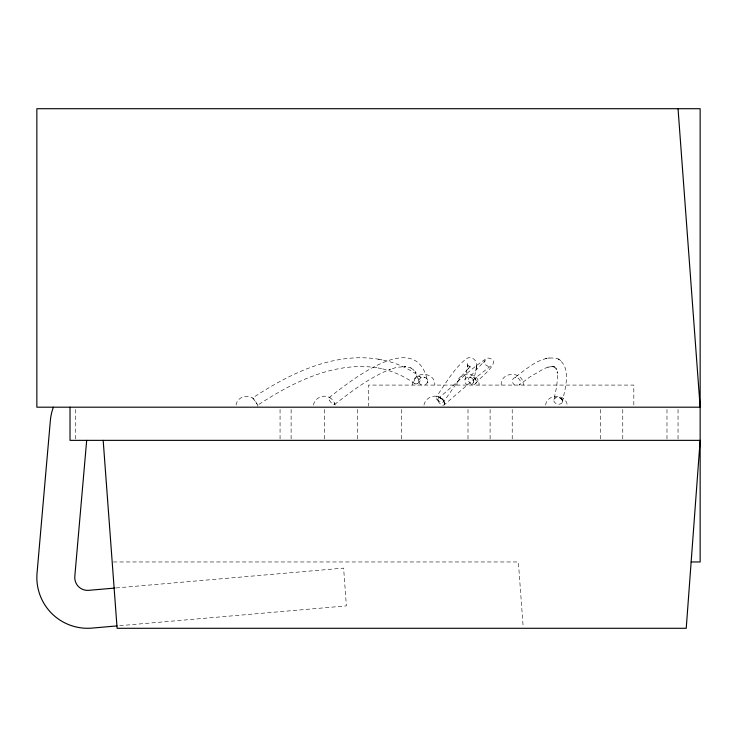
<?xml version="1.0" encoding="UTF-8"?>
<svg xmlns="http://www.w3.org/2000/svg" width="737" height="737" viewBox="0 0 737 737"><rect width="100%" height="100%" fill="white"/><g stroke="black" fill="none" stroke-linecap="round" stroke-linejoin="round"><path stroke-width="0.55" stroke-dasharray="3.69 2.76" d="M473.366 382.457L476.388 367.385M476.424 367.063C478.166 360.973 471.431 354.709 465.895 359.066C453.347 369.357 445.388 384.014 436.12 397.086M476.305 368.795L476.517 365.644M412.72 385.082C412.121 370.858 435.429 370.858 434.83 385.082M456.94 385.082C456.341 370.858 479.649 370.858 479.05 385.082M501.16 385.082C500.561 370.858 523.869 370.858 523.27 385.082M562.34 402.255C564.745 388.85 572.354 368.178 558.02 358.845C541.179 354.248 526.789 369.283 514.048 377.924M553.966 399.436A4.422 3.344 15.2 0 1 559.908 397.879A4.422 3.344 15.2 0 1 561.87 403.001A4.422 3.344 15.2 0 1 555.357 403.084A4.422 3.344 15.2 0 1 553.966 399.436L556.767 386.041L557.541 376.681L557.2 371.743L557.467 373.281L555.689 367.837L556.647 369.283L553.376 366.151L556.094 367.883L551.764 366.252L553.358 366.519L547.499 367.183L549.037 366.833L544.256 368.555L529.359 377.289L519.198 385.082A4.422 3.731 50.7 0 0 517.715 377.98A4.422 3.731 50.7 0 0 512.445 381.6A4.422 3.731 50.7 0 0 514.739 385.082M464.964 379.702L467.875 365.045L467.663 368.168L467.369 363.728L468.704 366.031L468.198 365.69L469.681 366.409L469.027 366.326L471.643 366.013L468.115 368.537L469.248 367.468L461.859 375.833L443.545 401.895M236.052 405.037C237.646 394.553 253.233 393.208 256.402 403.084M313.437 405.037C314.662 397.685 324.031 393.641 330.185 397.879M423.987 405.037C425.175 398.035 433.752 393.927 439.943 397.4M545.592 405.037C547.278 393.494 565.592 393.494 567.278 405.037M444.651 403.94L444.181 404.889L475.862 377.63L490.98 365.792L488.382 366.519L485.701 364.916L484.743 361.895L485.25 360.181L469.543 377.27M475.733 383.535C477.944 378.652 505.435 360.181 487.341 357.924C469.58 369.403 454.711 384.907 438.349 398.238M329.015 397.676C351.227 380.568 417.713 326.205 427.921 382.927M334.58 404.53C351.982 391.015 369.817 377.326 390.481 369.173L389.247 369.596L396.497 367.404L405.672 366.492L404.162 366.344L411.182 368.085L409.717 367.247L413.291 369.679L416.083 372.968L415.088 371.586L418.625 380.255L418.312 378.754L419.058 382.558M416.433 377.326L417.059 376.883M554.878 398.21L555.587 397.777M467.479 377.326L467.995 377.187M545.555 358.716L547.094 358.366M547.812 358.219L549.36 357.869M116.004 587.951L343.617 568.116L346.39 605.888L118.141 625.824M515.181 377.528L515.799 377.482M113.341 561.962L518.36 561.962L523.196 627.261M379.214 359.306C333.75 351.641 289.724 373.659 252.773 397.833L257.757 405.129L257.95 407.192M383.535 360.172C396.672 362.991 409.081 368.776 419.998 376.579M378.413 359.149L384.355 360.338M423.775 377.104L424.844 377.326M437.999 396.69L442.651 399.371L445.673 405.037M439.842 397.925L440.717 398.201M470.39 377.326L470.98 377.556M559.291 397.639L560.304 398.072M558.02 358.845L559.328 359.674M559.494 359.794L560.802 360.623M415.06 383.857C405.009 376.754 393.687 371.384 381.655 368.657L382.485 368.822L376.883 367.699L377.676 367.855C334.451 361.038 292.865 382.227 257.757 405.138L256.476 403.194M442.651 399.371L439.059 396.976L442.651 399.371L441.832 398.643M474.527 377.851L476.351 380.974M426.281 378.136L426.834 378.717M561.189 398.68L562.939 401.048L560.774 397.998L562.368 400.348M442.495 399.371L443.048 399.998M442.661 399.436L443.13 400.025M444.107 401.536L444.844 402.964M427.267 379.389L427.543 380.163M334.534 403.084L335.123 405.037M473.32 380.126L473.504 380.974M678.04 409.477L678.04 440.358M666.985 409.477L666.985 440.358M633.82 404.982L633.82 385.082L368.5 385.082L368.5 406.087M622.765 409.477L622.765 440.358M600.655 409.477L600.655 440.358M512.215 409.477L512.215 440.358M490.105 409.477L490.105 439.215M467.995 409.477L467.995 440.358M401.665 409.477L401.665 440.358M357.445 409.477L357.445 440.358M324.28 409.477L324.28 440.358M291.115 409.477L291.115 440.358M280.06 409.477L280.06 440.358M75.699 409.477L75.699 439.215M467.995 385.064A4.422 4.054 16.2 0 1 465.462 378.772A4.422 4.054 16.2 0 1 472.592 378.818A4.422 4.054 16.2 0 1 470.602 385.082M421.933 385.073A4.44 4.081 -7 0 1 418.819 381.25A4.422 4.072 -7.7 0 1 418.837 380.974A4.422 4.072 -7.7 0 1 423.646 377.086A4.422 4.072 -7.7 0 1 427.626 381.536A4.422 4.072 -7.7 0 1 424.346 385.082M484.753 361.148L483.739 362.383L484.753 361.148M417.732 383.397A4.422 2.672 -52.2 0 0 420.191 376.718A4.422 2.672 -52.2 0 0 414.268 380.31A4.422 2.672 -52.2 0 0 417.732 383.397M468.723 381.186A4.422 3.473 44.7 0 0 475.549 383.737A4.422 3.473 44.7 0 0 472.97 376.929A4.422 3.473 44.7 0 0 468.723 381.186M438.137 400.956A4.422 2.377 48.8 0 0 444.024 405A4.422 2.377 48.8 0 0 441.629 398.726A4.422 2.377 48.8 0 0 438.137 400.956M436.977 399.509A4.422 1.87 33 0 0 443.49 401.969A4.422 1.87 33 0 0 439.022 396.985A4.422 1.87 33 0 0 436.977 399.509M329.282 400.044A4.422 1.428 51 0 0 334.451 404.631A4.422 1.428 51 0 0 331.447 398.791A4.422 1.428 51 0 0 329.282 400.044"/><path stroke-width="1.11" d="M86.68 440.358L74.806 576.454A12.824 12.824 0 0 0 88.689 590.337L114.861 588.052M117.008 625.916L92.024 628.099A50.761 50.761 0 0 1 37.043 573.119L50.374 420.385A50.761 50.761 0 0 1 53.368 407.192M691.14 561.962L700.15 561.962L700.15 108.707L36.85 108.707L36.85 407.192L700.15 407.192L678.04 108.707M103.18 440.358L117.1 628.293L686.23 628.293L700.15 440.358L70.015 440.358L70.015 407.192"/></g></svg>
